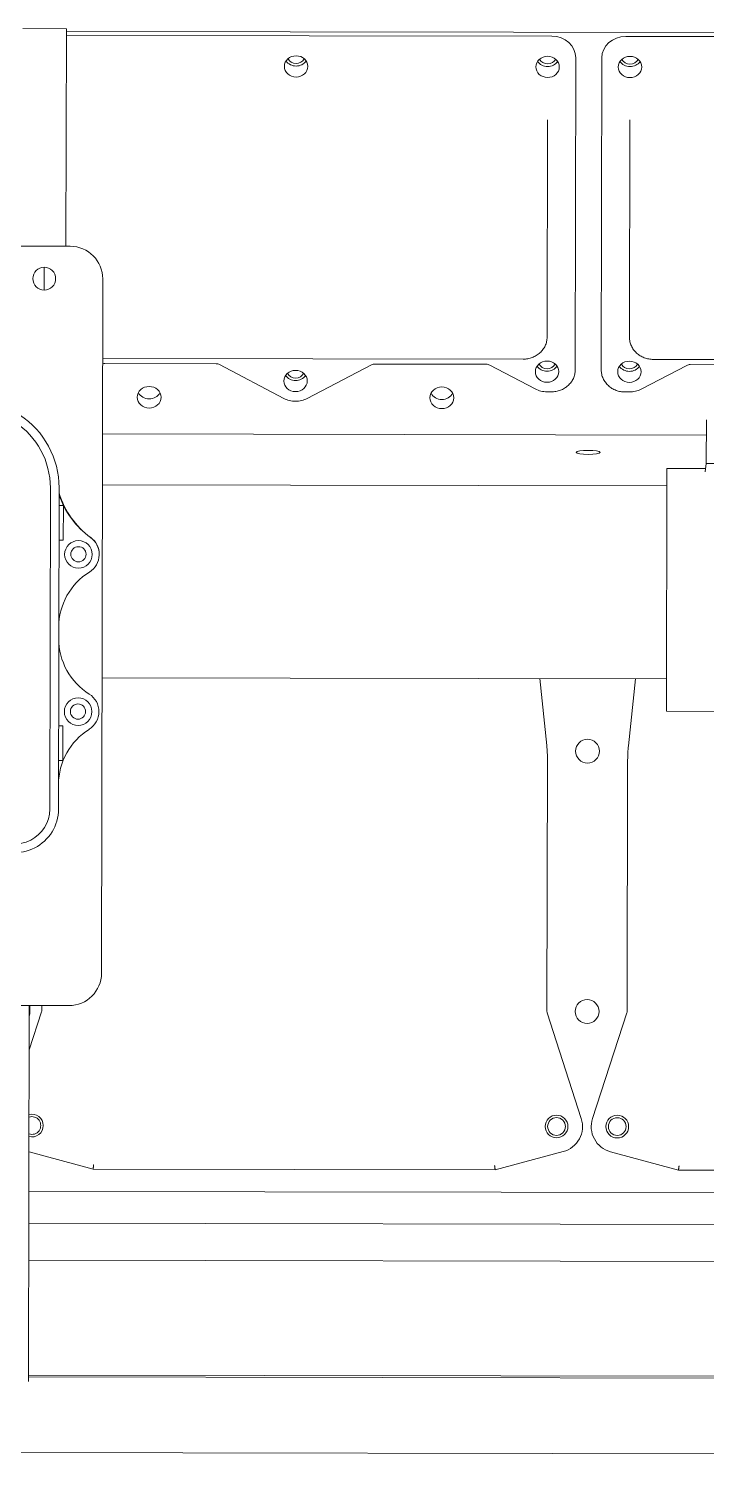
# Model space of a CAD drawing. Extents: x 766778 to 845620, y 133762 to 209800.
# Drawn here: x 784745 to 785057, y 190122 to 190782 of the extents above; entities that cross this region are included whole.
import ezdxf

# ---------------------------------------------------------------- set-up
doc = ezdxf.new("R2010")
doc.units = 0
doc.header["$MEASUREMENT"] = 0
doc.layers.get('0').update_dxf_attribs({"color": 1, "linetype": 'CONTINUOUS'})
doc.layers.add('LA-4748_SHOWN', color=2, linetype='CONTINUOUS', lineweight=53)

# ---------------------------------------------------------------- blocks, each defined once
blk = doc.blocks.new('ENGINE')
at = {"layer": 'LA-4748_SHOWN', "color": 252, "lineweight": 5}
for p, q in [((943712.28, 205478.87), (943692.28, 205478.98)), ((943711.76, 205378.56), (943712.28, 205478.87)), ((943712.27, 205475.8), (943936.27, 205474.62)), ((945191.52, 205469.85), (943712.28, 205477.63)), ((943970.26, 205474.45), (944206.26, 205473.2)), ((943946.46, 205320.8), (943947.21, 205464.6)), ((943958.46, 205320.74), (943959.21, 205464.53)), ((943933.54, 205335.92), (943934.06, 205436.09)), ((943971.54, 205335.72), (943972.06, 205435.89)), ((943713.76, 205378.55), (943672.76, 205378.77)), ((943701.71, 205368.94), (943701.65, 205358.44)), ((943726.99, 205043.48), (943728.68, 205363.47)), ((943933.52, 205335.41), (943933.54, 205335.92)), ((943971.54, 205335.72), (943971.55, 205335.21)), ((943930.2, 205328.69), (943930.58, 205329.04)), ((943930.58, 205329.04), (943930.94, 205329.42)), ((943930.94, 205329.42), (943931.28, 205329.81)), ((943931.28, 205329.81), (943931.6, 205330.21)), ((943931.6, 205330.21), (943931.9, 205330.63)), ((943931.9, 205330.63), (943932.17, 205331.07)), ((943932.17, 205331.07), (943932.42, 205331.51)), ((943932.42, 205331.51), (943932.65, 205331.97)), ((943932.65, 205331.97), (943932.85, 205332.44)), ((943932.85, 205332.44), (943933.03, 205332.92)), ((943933.03, 205332.92), (943933.18, 205333.41)), ((943933.18, 205333.41), (943933.31, 205333.9)), ((943933.31, 205333.9), (943933.4, 205334.4)), ((943933.4, 205334.4), (943933.47, 205334.91)), ((943933.47, 205334.91), (943933.52, 205335.41)), ((943971.55, 205335.21), (943971.59, 205334.7)), ((943971.59, 205334.7), (943971.65, 205334.2)), ((943971.65, 205334.2), (943971.74, 205333.7)), ((943971.74, 205333.7), (943971.86, 205333.2)), ((943971.86, 205333.2), (943972.01, 205332.72)), ((943972.01, 205332.72), (943972.18, 205332.23)), ((943972.18, 205332.23), (943972.38, 205331.76)), ((943972.38, 205331.76), (943972.6, 205331.3)), ((943972.6, 205331.3), (943972.85, 205330.85)), ((943972.85, 205330.85), (943973.12, 205330.42)), ((943973.12, 205330.42), (943973.41, 205329.99)), ((943973.41, 205329.99), (943973.73, 205329.58)), ((943973.73, 205329.58), (943974.06, 205329.19)), ((943974.06, 205329.19), (943974.42, 205328.81)), ((943728.71, 205324.4), (943728.47, 205324.33)), ((943728.49, 205326.84), (943922.48, 205325.82)), ((943728.96, 205324.44), (943728.71, 205324.4)), ((943729.22, 205324.47), (943728.96, 205324.44)), ((943729.47, 205324.47), (943729.22, 205324.47)), ((943780.81, 205324.2), (943729.47, 205324.47)), ((943781.23, 205324.18), (943780.81, 205324.2)), ((943781.63, 205324.1), (943781.23, 205324.18)), ((943782.02, 205323.98), (943781.63, 205324.1)), ((943782.38, 205323.82), (943782.02, 205323.98)), ((943811.96, 205308.14), (943782.38, 205323.82)), ((943852.56, 205323.45), (943822.81, 205308.08)), ((943852.92, 205323.61), (943852.56, 205323.45)), ((943853.31, 205323.73), (943852.92, 205323.61)), ((943853.72, 205323.8), (943853.31, 205323.73)), ((943854.13, 205323.82), (943853.72, 205323.8)), ((943905.47, 205323.55), (943854.13, 205323.82)), ((943905.89, 205323.52), (943905.47, 205323.55)), ((943906.29, 205323.45), (943905.89, 205323.52)), ((943906.68, 205323.33), (943906.29, 205323.45)), ((943907.04, 205323.16), (943906.68, 205323.33)), ((943927.98, 205312.06), (943907.04, 205323.16)), ((943922.48, 205325.82), (943923.01, 205325.83)), ((943923.01, 205325.83), (943923.54, 205325.86)), ((943923.54, 205325.86), (943924.07, 205325.92)), ((943924.07, 205325.92), (943924.59, 205326)), ((943924.59, 205326), (943925.11, 205326.1)), ((943925.11, 205326.1), (943925.63, 205326.23)), ((943925.63, 205326.23), (943926.13, 205326.38)), ((943926.13, 205326.38), (943926.63, 205326.55)), ((943926.63, 205326.55), (943927.12, 205326.74)), ((943927.12, 205326.74), (943927.6, 205326.96)), ((943927.6, 205326.96), (943928.07, 205327.2)), ((943928.07, 205327.2), (943928.53, 205327.45)), ((943928.53, 205327.45), (943928.97, 205327.73)), ((943928.97, 205327.73), (943929.4, 205328.03)), ((943929.4, 205328.03), (943929.81, 205328.35)), ((943929.81, 205328.35), (943930.2, 205328.69)), ((943974.42, 205328.81), (943974.79, 205328.45)), ((943974.79, 205328.45), (943975.18, 205328.11)), ((943975.18, 205328.11), (943975.59, 205327.79)), ((943975.59, 205327.79), (943976.01, 205327.49)), ((943976.01, 205327.49), (943976.45, 205327.2)), ((943976.45, 205327.2), (943976.91, 205326.94)), ((943997.89, 205322.68), (943976.84, 205311.81)), ((943976.91, 205326.94), (943977.37, 205326.7)), ((943977.37, 205326.7), (943977.85, 205326.48)), ((943977.85, 205326.48), (943978.34, 205326.28)), ((943978.34, 205326.28), (943978.84, 205326.1)), ((943978.84, 205326.1), (943979.34, 205325.95)), ((943979.34, 205325.95), (943979.85, 205325.81)), ((943979.85, 205325.81), (943980.37, 205325.71)), ((943980.37, 205325.71), (943980.9, 205325.62)), ((943980.9, 205325.62), (943981.42, 205325.56)), ((943981.42, 205325.56), (943981.95, 205325.52)), ((943981.95, 205325.52), (943982.48, 205325.51)), ((943982.48, 205325.51), (944192.48, 205324.4)), ((943998.26, 205322.84), (943997.89, 205322.68)), ((943998.65, 205322.96), (943998.26, 205322.84)), ((943999.05, 205323.03), (943998.65, 205322.96)), ((943999.47, 205323.05), (943999.05, 205323.03)), ((944050.81, 205322.78), (943999.47, 205323.05)), ((943945.09, 205315.95), (943944.82, 205315.51)), ((943945.34, 205316.4), (943945.09, 205315.95)), ((943945.57, 205316.85), (943945.34, 205316.4)), ((943945.77, 205317.32), (943945.57, 205316.85)), ((943945.95, 205317.8), (943945.77, 205317.32)), ((943946.1, 205318.29), (943945.95, 205317.8)), ((943946.23, 205318.78), (943946.1, 205318.29)), ((943946.32, 205319.28), (943946.23, 205318.78)), ((943946.4, 205319.79), (943946.32, 205319.28)), ((943946.44, 205320.29), (943946.4, 205319.79)), ((943946.46, 205320.8), (943946.44, 205320.29)), ((943958.47, 205320.23), (943958.46, 205320.74)), ((943958.51, 205319.72), (943958.47, 205320.23)), ((943958.57, 205319.22), (943958.51, 205319.72)), ((943958.67, 205318.72), (943958.57, 205319.22)), ((943958.79, 205318.22), (943958.67, 205318.72)), ((943958.93, 205317.73), (943958.79, 205318.22)), ((943959.1, 205317.25), (943958.93, 205317.73)), ((943959.3, 205316.78), (943959.1, 205317.25)), ((943959.52, 205316.32), (943959.3, 205316.78)), ((943959.77, 205315.87), (943959.52, 205316.32)), ((943960.04, 205315.43), (943959.77, 205315.87)), ((943928.61, 205311.75), (943927.98, 205312.06)), ((943929.26, 205311.48), (943928.61, 205311.75)), ((943929.92, 205311.25), (943929.26, 205311.48)), ((943930.6, 205311.06), (943929.92, 205311.25)), ((943931.29, 205310.91), (943930.6, 205311.06)), ((943931.99, 205310.8), (943931.29, 205310.91)), ((943932.7, 205310.74), (943931.99, 205310.8)), ((943933.4, 205310.71), (943932.7, 205310.74)), ((943935.4, 205310.7), (943933.4, 205310.71)), ((943935.93, 205310.71), (943935.4, 205310.7)), ((943936.46, 205310.74), (943935.93, 205310.71)), ((943936.99, 205310.8), (943936.46, 205310.74)), ((943937.51, 205310.88), (943936.99, 205310.8)), ((943938.03, 205310.98), (943937.51, 205310.88)), ((943938.55, 205311.11), (943938.03, 205310.98)), ((943939.05, 205311.26), (943938.55, 205311.11)), ((943939.55, 205311.43), (943939.05, 205311.26)), ((943940.04, 205311.62), (943939.55, 205311.43)), ((943940.52, 205311.84), (943940.04, 205311.62)), ((943940.99, 205312.08), (943940.52, 205311.84)), ((943941.45, 205312.34), (943940.99, 205312.08)), ((943941.89, 205312.61), (943941.45, 205312.34)), ((943942.32, 205312.91), (943941.89, 205312.61)), ((943942.73, 205313.23), (943942.32, 205312.91)), ((943943.13, 205313.57), (943942.73, 205313.23)), ((943943.5, 205313.93), (943943.13, 205313.57)), ((943943.86, 205314.3), (943943.5, 205313.93)), ((943944.2, 205314.69), (943943.86, 205314.3)), ((943944.52, 205315.09), (943944.2, 205314.69)), ((943944.82, 205315.51), (943944.52, 205315.09)), ((943960.33, 205315.01), (943960.04, 205315.43)), ((943960.65, 205314.6), (943960.33, 205315.01)), ((943960.98, 205314.21), (943960.65, 205314.6)), ((943961.34, 205313.83), (943960.98, 205314.21)), ((943961.71, 205313.47), (943961.34, 205313.83)), ((943962.1, 205313.13), (943961.71, 205313.47)), ((943962.51, 205312.81), (943962.1, 205313.13)), ((943962.94, 205312.5), (943962.51, 205312.81)), ((943963.38, 205312.22), (943962.94, 205312.5)), ((943963.83, 205311.96), (943963.38, 205312.22)), ((943964.29, 205311.71), (943963.83, 205311.96)), ((943964.77, 205311.49), (943964.29, 205311.71)), ((943965.26, 205311.29), (943964.77, 205311.49)), ((943965.76, 205311.12), (943965.26, 205311.29)), ((943966.26, 205310.96), (943965.76, 205311.12)), ((943966.77, 205310.83), (943966.26, 205310.96)), ((943967.29, 205310.72), (943966.77, 205310.83)), ((943967.82, 205310.64), (943967.29, 205310.72)), ((943968.34, 205310.58), (943967.82, 205310.64)), ((943968.87, 205310.54), (943968.34, 205310.58)), ((943969.4, 205310.52), (943968.87, 205310.54)), ((943971.4, 205310.51), (943969.4, 205310.52)), ((943972.11, 205310.53), (943971.4, 205310.51)), ((943972.81, 205310.59), (943972.11, 205310.53)), ((943973.51, 205310.69), (943972.81, 205310.59)), ((943974.21, 205310.83), (943973.51, 205310.69)), ((943974.89, 205311.02), (943974.21, 205310.83)), ((943975.55, 205311.24), (943974.89, 205311.02)), ((943976.2, 205311.5), (943975.55, 205311.24)), ((943976.84, 205311.81), (943976.2, 205311.5)), ((943812.59, 205307.83), (943811.96, 205308.14)), ((943813.24, 205307.56), (943812.59, 205307.83)), ((943813.9, 205307.33), (943813.24, 205307.56)), ((943814.58, 205307.14), (943813.9, 205307.33)), ((943815.27, 205306.99), (943814.58, 205307.14)), ((943815.97, 205306.88), (943815.27, 205306.99)), ((943816.67, 205306.82), (943815.97, 205306.88)), ((943817.38, 205306.79), (943816.67, 205306.82)), ((943818.09, 205306.81), (943817.38, 205306.79)), ((943818.79, 205306.87), (943818.09, 205306.81)), ((943819.49, 205306.97), (943818.79, 205306.87)), ((943820.18, 205307.11), (943819.49, 205306.97)), ((943820.86, 205307.3), (943820.18, 205307.11)), ((943821.53, 205307.52), (943820.86, 205307.3)), ((943822.18, 205307.78), (943821.53, 205307.52)), ((943822.81, 205308.08), (943822.18, 205307.78)), ((944006.88, 205297.53), (944006.77, 205277.45)), ((944006.84, 205290.54), (943728.3, 205292)), ((944006.77, 205277.45), (944006.19, 205273.64)), ((944006.77, 205277.45), (944053.05, 205277.21)), ((943988.61, 205275.26), (943988.02, 205163.26)), ((943988.61, 205275.26), (944006.42, 205275.16)), ((943703.39, 205119.11), (943704.17, 205267.3)), ((943708.17, 205267.28), (943707.39, 205119.09)), ((943988.56, 205267.17), (943728.18, 205268.54)), ((943708.13, 205259.09), (943710.13, 205259.08)), ((943710.04, 205243.08), (943710.13, 205259.08)), ((943708.04, 205243.09), (943710.04, 205243.08)), ((943988.1, 205178.27), (943727.71, 205179.64)), ((943932.71, 205147.66), (943929.68, 205178.58)), ((943973.73, 205178.34), (943970.38, 205147.46)), ((943707.59, 205157.59), (943709.59, 205157.58)), ((943709.51, 205141.58), (943709.59, 205157.58)), ((943988.02, 205163.26), (944024.02, 205163.07)), ((943707.51, 205141.59), (943709.51, 205141.58)), ((943932.4, 205025.1), (943933.01, 205141.09)), ((943970.01, 205140.9), (943969.4, 205024.9)), ((943389.92, 205030.25), (943711.92, 205028.56)), ((943692.7, 204855.37), (943693.62, 205028.65)), ((943699.3, 205025.7), (943693.51, 205008.19)), ((943693.9, 205026.35), (943693.92, 205028.65)), ((943699.42, 205028.62), (943699.4, 205026.32)), ((943948.05, 204975.72), (943932.5, 205024.48)), ((943969.3, 205024.28), (943953.23, 204975.69)), ((943693.26, 204961.28), (943722.8, 204953.2)), ((943722.81, 204953.27), (943722.8, 204953.24)), ((943722.8, 204953.24), (943722.8, 204953.22)), ((943722.8, 204953.22), (943722.8, 204953.2)), ((943722.8, 204953.2), (943722.8, 204953.2)), ((943722.8, 204953.2), (943908.24, 204952.22)), ((943722.82, 204953.35), (943722.81, 204953.3)), ((943722.81, 204953.3), (943722.81, 204953.27)), ((943722.83, 204953.46), (943722.82, 204953.4)), ((943722.82, 204953.4), (943722.82, 204953.35)), ((943722.84, 204953.53), (943722.83, 204953.46)), ((943722.85, 204953.61), (943722.84, 204953.53)), ((943722.86, 204953.69), (943722.85, 204953.61)), ((943722.88, 204953.78), (943722.86, 204953.69)), ((943722.89, 204953.88), (943722.88, 204953.78)), ((943722.9, 204953.98), (943722.89, 204953.88)), ((943722.92, 204954.08), (943722.9, 204953.98)), ((943722.93, 204954.2), (943722.92, 204954.08)), ((943722.95, 204954.31), (943722.93, 204954.2)), ((943722.97, 204954.43), (943722.95, 204954.31)), ((943722.98, 204954.55), (943722.97, 204954.43)), ((943723, 204954.68), (943722.98, 204954.55)), ((943723.02, 204954.81), (943723, 204954.68)), ((943723.04, 204954.93), (943723.02, 204954.81)), ((943723.05, 204955.07), (943723.04, 204954.93)), ((943723.07, 204955.2), (943723.05, 204955.07)), ((943693.17, 204943.02), (944360.62, 204939.51)), ((943365.35, 204824.28), (945409.52, 204813.52))]:
    blk.add_line(p, q, dxfattribs=at)
at = {"layer": 'LA-4748_SHOWN', "color": 253, "lineweight": 5}
for p, q in [((943908.24, 204952.22), (943939.67, 204960.47)), ((943961.45, 204960.35), (943992.79, 204951.78)), ((943907.99, 204954.22), (943908, 204954.09)), ((943908, 204954.09), (943908.02, 204953.96)), ((943908.02, 204953.96), (943908.04, 204953.83)), ((943908.04, 204953.83), (943908.05, 204953.7)), ((943908.05, 204953.7), (943908.07, 204953.58)), ((943908.07, 204953.58), (943908.08, 204953.46)), ((943908.08, 204953.46), (943908.1, 204953.34)), ((943908.1, 204953.34), (943908.11, 204953.22)), ((943908.11, 204953.22), (943908.13, 204953.11)), ((943908.13, 204953.11), (943908.14, 204953)), ((943908.14, 204953), (943908.15, 204952.9)), ((943992.96, 204953.01), (943992.94, 204952.89)), ((943992.98, 204953.13), (943992.96, 204953.01)), ((943993, 204953.26), (943992.98, 204953.13)), ((943993.01, 204953.39), (943993, 204953.26)), ((943993.03, 204953.51), (943993.01, 204953.39)), ((943993.05, 204953.65), (943993.03, 204953.51)), ((943993.07, 204953.78), (943993.05, 204953.65)), ((943908.15, 204952.9), (943908.17, 204952.81)), ((943908.17, 204952.81), (943908.18, 204952.72)), ((943908.18, 204952.72), (943908.19, 204952.63)), ((943908.19, 204952.63), (943908.2, 204952.56)), ((943908.2, 204952.56), (943908.21, 204952.49)), ((943908.21, 204952.49), (943908.21, 204952.43)), ((943908.21, 204952.43), (943908.22, 204952.37)), ((943908.22, 204952.37), (943908.23, 204952.33)), ((943908.23, 204952.33), (943908.23, 204952.29)), ((943908.23, 204952.29), (943908.24, 204952.26)), ((943908.24, 204952.26), (943908.24, 204952.24)), ((943908.24, 204952.24), (943908.24, 204952.23)), ((943908.24, 204952.23), (943908.24, 204952.22)), ((943992.8, 204951.82), (943992.79, 204951.79)), ((943992.79, 204951.79), (943992.79, 204951.78)), ((943992.79, 204951.78), (943992.79, 204951.78)), ((943992.79, 204951.78), (944178.24, 204950.8)), ((943992.81, 204951.88), (943992.8, 204951.85)), ((943992.8, 204951.85), (943992.8, 204951.82)), ((943992.82, 204951.98), (943992.81, 204951.93)), ((943992.81, 204951.93), (943992.81, 204951.88)), ((943992.83, 204952.04), (943992.82, 204951.98)), ((943992.84, 204952.11), (943992.83, 204952.04)), ((943992.85, 204952.19), (943992.84, 204952.11)), ((943992.86, 204952.27), (943992.85, 204952.19)), ((943992.87, 204952.36), (943992.86, 204952.27)), ((943992.89, 204952.46), (943992.87, 204952.36)), ((943992.9, 204952.56), (943992.89, 204952.46)), ((943992.91, 204952.66), (943992.9, 204952.56)), ((943992.93, 204952.78), (943992.91, 204952.66)), ((943992.94, 204952.89), (943992.93, 204952.78)), ((943693.09, 204928.35), (944360.54, 204924.84)), ((943693, 204911.25), (944360.45, 204907.73)), ((943692.72, 204858.35), (944320.52, 204855.05)), ((944320.52, 204854.25), (943692.72, 204857.55))]:
    blk.add_line(p, q, dxfattribs=at)
at = {"layer": 'LA-4748_SHOWN', "color": 252, "lineweight": 5}
for centre, radius in [((943701.68, 205363.69), 5.25), ((943717.01, 205236.55), 6.35), ((943717.01, 205236.59), 3.5), ((943716.63, 205164.05), 6.35), ((943716.55, 205164.09), 3.5), ((943951.53, 205145), 5.5), ((943950.9, 205025), 5.5), ((943936.62, 204972.07), 5.25), ((943936.62, 204972.07), 4.1), ((943964.62, 204971.93), 5.25), ((943964.62, 204971.93), 4.1)]:
    blk.add_circle(centre, radius, dxfattribs=at)
for centre, radius, start, end in [((943713.68, 205363.55), 15, 359.69862, 89.69862), ((943668.17, 205267.49), 40, 359.69862, 113.74069), ((943668.17, 205267.49), 36, 359.69862, 113.74069), ((943746.12, 205276.7), 40, 198.34677, 234.06068), ((943746.38, 205276.56), 40, 197.12494, 233.68439), ((943717.01, 205236.55), 9.6, 301.72455, 54.06068), ((943717.01, 205236.59), 9.6, 359.55481, 53.68439), ((943737.83, 205202.86), 30, 121.72455, 179.69862), ((943737.8, 205197.51), 30, 179.69862, 237.67269), ((943716.63, 205164.05), 9.6, 301.72455, 57.67269), ((943737.45, 205130.36), 30, 121.72455, 179.69862), ((943869.01, 205141.43), 64, 359.69862, 5.5873), ((944034.01, 205140.56), 64, 173.80994, 179.69862), ((943687.39, 205119.2), 20, 233.66674, 359.69862), ((943687.39, 205119.2), 16, 233.66674, 359.69862), ((943711.99, 205043.56), 15, 269.69862, 359.69862), ((943680.9, 205026.42), 13, 347.36572, 359.69862), ((943697.4, 205026.33), 2, 341.69891, 359.69862), ((943934.4, 205025.09), 2, 179.69862, 197.69833), ((943967.4, 205024.91), 2, 341.69891, 359.69862), ((943694.63, 204973.35), 4.1, 251.2126, 108.18463), ((943694.63, 204973.35), 5.25, 255.36195, 359.69862), ((943694.63, 204973.35), 5.25, 359.69862, 104.03528), ((943936.62, 204972.07), 12, 284.69862, 17.69833), ((943964.62, 204971.93), 12, 161.69891, 254.69862)]:
    blk.add_arc(centre, radius, start, end, dxfattribs=at)
for centre, major_axis, start_param, end_param in [((943936.21, 205464.66), (11, -0.06), 0, 1.570796), ((943970.21, 205464.48), (-11, 0.06), 4.712389, 6.283185), ((943818.22, 205466.18), (5.4, -0.03), 3.686388, 5.73839), ((943818.22, 205466.18), (-4.1, 0.02), 0.426352, 2.715241), ((943934.22, 205465.57), (5.4, -0.03), 3.686388, 5.73839), ((943934.22, 205465.57), (-4.1, 0.02), 0.426352, 2.715241), ((943972.22, 205465.37), (5.4, -0.03), 3.686388, 5.73839), ((943972.22, 205465.37), (-4.1, 0.02), 0.426352, 2.715241), ((943933.48, 205325.1), (5.4, -0.03), 3.686388, 5.73839), ((943933.48, 205325.1), (-4.1, 0.02), 0.426352, 2.715241), ((943971.48, 205324.9), (5.4, -0.03), 3.686388, 5.73839), ((943971.48, 205324.9), (-4.1, 0.02), 0.426352, 2.715241), ((943817.46, 205321.18), (5.4, -0.03), 3.686388, 5.73839), ((943817.46, 205321.18), (-4.1, 0.02), 0.426352, 2.715241), ((943749.91, 205313.07), (5.5, -0.03), 3.579357, 5.845421), ((943884.91, 205312.36), (5.5, -0.03), 3.579357, 5.845421)]:
    blk.add_ellipse(centre, major_axis=major_axis, ratio=0.906308, start_param=start_param, end_param=end_param, dxfattribs=at)
for centre, major_axis, ratio in [((943818.19, 205461.11), (5.4, -0.03), 0.906308), ((943934.19, 205460.5), (5.4, -0.03), 0.906308), ((943972.19, 205460.3), (5.4, -0.03), 0.906308), ((943933.45, 205320.03), (5.4, -0.03), 0.906308), ((943971.45, 205319.83), (5.4, -0.03), 0.906308), ((943817.43, 205316.1), (5.4, -0.03), 0.906308), ((943749.89, 205308.84), (-5.5, 0.03), 0.906308), ((943884.89, 205308.13), (-5.5, 0.03), 0.906308), ((943952.26, 205282.73), (-5.5, 0.03), 0.173648)]:
    blk.add_ellipse(centre, major_axis=major_axis, ratio=ratio, dxfattribs=at)

msp = doc.modelspace()

# ---------------------------------------------------------------- block references
at = {"color": 7, "linetype": 'Continuous', "rotation": 0.1984573570547499}
msp.add_blockref('ENGINE', (-158232.80366, -17964.77499), dxfattribs=at)

doc.saveas('drawing.dxf')
